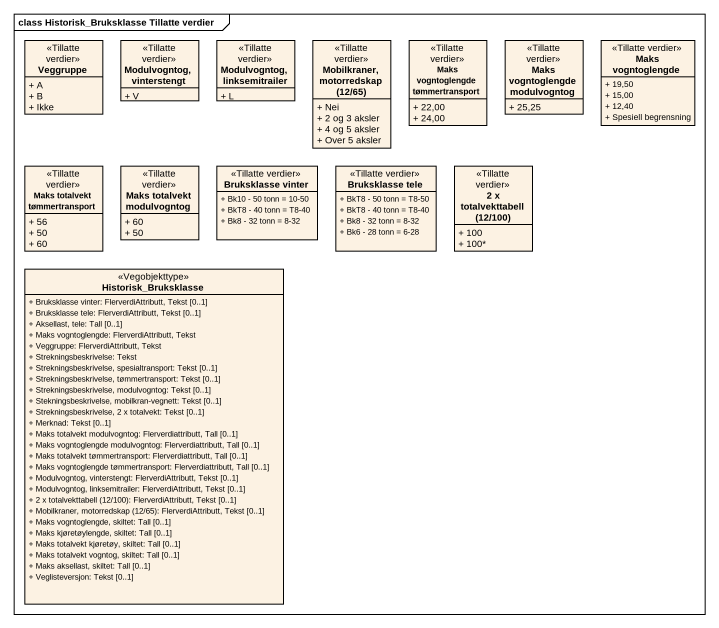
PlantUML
@startuml
mainframe class Historisk_Bruksklasse Tillatte verdier
hide circle
hide empty members
skinparam classAttributeIconSize 0
class Veggruppe <<Tillatte verdier>> {
  + A
  + B
  + Ikke
}
class "Modulvogntog, vinterstengt" as Modulvogntog_vinterstengt <<Tillatte verdier>> {
  + V
}
class "Modulvogntog, linksemitrailer" as Modulvogntog_linksemitrailer <<Tillatte verdier>> {
  + L
}
class "Mobilkraner, motorredskap (12/65)" as Mobilkraner_motorredskap_12 <<Tillatte verdier>> {
  + Nei
  + 2 og 3 aksler
  + 4 og 5 aksler
  + Over 5 aksler
}
class "Maks vogntoglengde tømmertransport" as Maks_vogntoglengde <<Tillatte verdier>> {
  + 22,00
  + 24,00
}
class "Maks vogntoglengde modulvogntog" as Maks_vogntoglengde_2 <<Tillatte verdier>> {
  + 25,25
}
class "Maks vogntoglengde" as Maks_vogntoglengde_3 <<Tillatte verdier>> {
  + 19,50
  + 15,00
  + 12,40
  + Spesiell begrensning
}
class "Maks totalvekt tømmertransport" as Maks_totalvekt <<Tillatte verdier>> {
  + 56
  + 50
  + 60
}
class "Maks totalvekt modulvogntog" as Maks_totalvekt_modulvogntog <<Tillatte verdier>> {
  + 60
  + 50
}
class "Bruksklasse vinter" as Bruksklasse_vinter <<Tillatte verdier>> {
  + Bk10 - 50 tonn = 10-50
  + BkT8 - 40 tonn = T8-40
  + Bk8 - 32 tonn = 8-32
}
class "Bruksklasse tele" as Bruksklasse_tele <<Tillatte verdier>> {
  + BkT8 - 50 tonn = T8-50
  + BkT8 - 40 tonn = T8-40
  + Bk8 - 32 tonn = 8-32
  + Bk6 - 28 tonn = 6-28
}
class "2 x totalvekttabell (12/100)" as c2_x_totalvekttabell_12_100 <<Tillatte verdier>> {
  + 100
  + 100*
}
class Historisk_Bruksklasse <<Vegobjekttype>> {
  + Bruksklasse vinter: FlerverdiAttributt, Tekst [0..1]
  + Bruksklasse tele: FlerverdiAttributt, Tekst [0..1]
  + Aksellast, tele: Tall [0..1]
  + Maks vogntoglengde: FlerverdiAttributt, Tekst
  + Veggruppe: FlerverdiAttributt, Tekst
  + Strekningsbeskrivelse: Tekst
  + Strekningsbeskrivelse, spesialtransport: Tekst [0..1]
  + Strekningsbeskrivelse, tømmertransport: Tekst [0..1]
  + Strekningsbeskrivelse, modulvogntog: Tekst [0..1]
  + Stekningsbeskrivelse, mobilkran-vegnett: Tekst [0..1]
  + Strekningsbeskrivelse, 2 x totalvekt: Tekst [0..1]
  + Merknad: Tekst [0..1]
  + Maks totalvekt modulvogntog: Flerverdiattributt, Tall [0..1]
  + Maks vogntoglengde modulvogntog: Flerverdiattributt, Tall [0..1]
  + Maks totalvekt tømmertransport: Flerverdiattributt, Tall [0..1]
  + Maks vogntoglengde tømmertransport: Flerverdiattributt, Tall [0..1]
  + Modulvogntog, vinterstengt: FlerverdiAttributt, Tekst [0..1]
  + Modulvogntog, linksemitrailer: FlerverdiAttributt, Tekst [0..1]
  {field} + 2 x totalvekttabell (12/100): FlerverdiAttributt, Tekst [0..1]
  {field} + Mobilkraner, motorredskap (12/65): FlerverdiAttributt, Tekst [0..1]
  + Maks vogntoglengde, skiltet: Tall [0..1]
  + Maks kjøretøylengde, skiltet: Tall [0..1]
  + Maks totalvekt kjøretøy, skiltet: Tall [0..1]
  + Maks totalvekt vogntog, skiltet: Tall [0..1]
  + Maks aksellast, skiltet: Tall [0..1]
  + Veglisteversjon: Tekst [0..1]
}
@enduml
